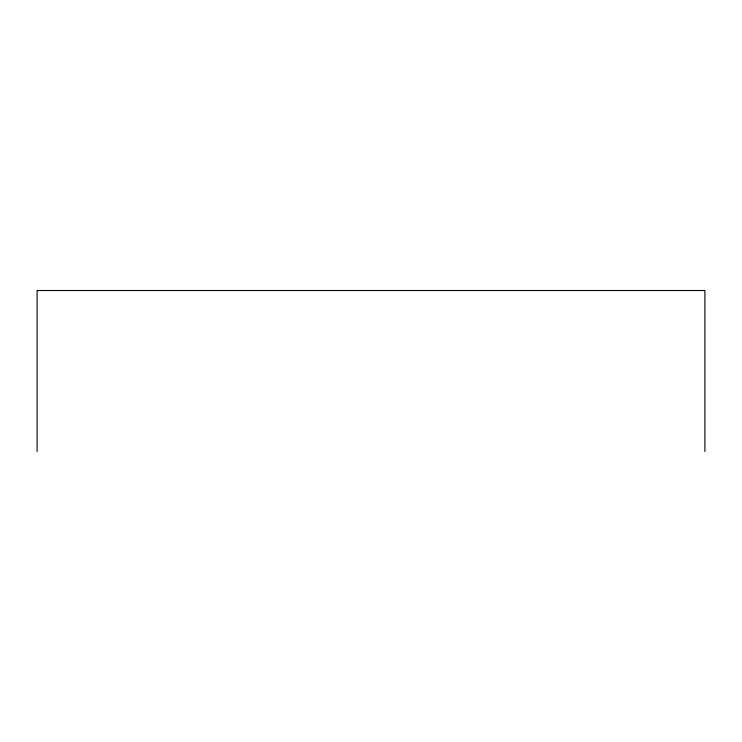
<?xml version="1.0" encoding="UTF-8"?>
<svg xmlns="http://www.w3.org/2000/svg" width="742" height="742" viewBox="0 0 742 742"><rect width="100%" height="100%" fill="white"/><g stroke="black" fill="none" stroke-linecap="round" stroke-linejoin="round"><path stroke-width="1.11" d="M704.9 451.488L704.9 290.512L37.1 290.512L37.1 451.488"/></g></svg>
